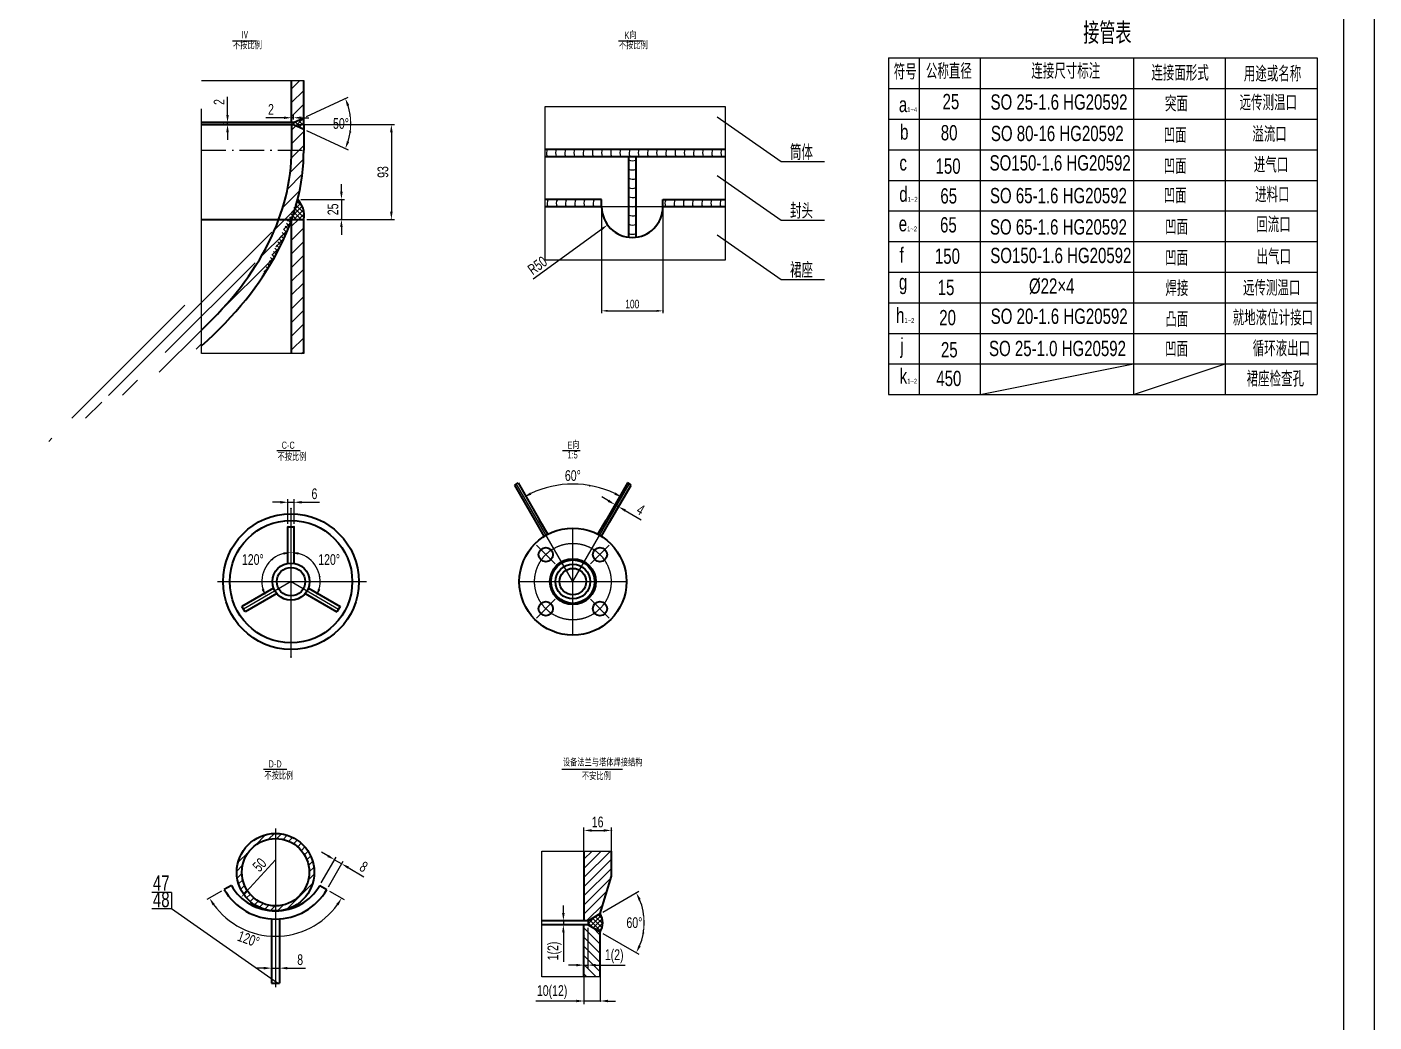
# Model space of a CAD drawing. Header units: millimetres. Extents: x 3739 to 16354, y -2005 to 15830.
# Drawn here: x 9755 to 16354, y 1946 to 6823 of the extents above; entities that cross this region are included whole.
import ezdxf

# ---------------------------------------------------------------- set-up
doc = ezdxf.new("R2010")
doc.units = ezdxf.units.MM
doc.header["$LTSCALE"] = 10
doc.linetypes.add('ACAD_ISO02W100', pattern=[11, 8, -3])
doc.linetypes.add('ACAD_ISO10W100', pattern=[18.7, 12, -3, 0.7, -3])
for name, color, linetype, lineweight in [('中心线', 1, 'ACAD_ISO10W100', 18), ('中粗线', 4, 'Continuous', 35), ('剖面线', 5, 'Continuous', 15), ('实线层', 2, 'Continuous', 35), ('标注', 7, 'Continuous', 18), ('细实线', 7, 'Continuous', 18), ('虚线', 6, 'ACAD_ISO02W100', 18)]:
    doc.layers.add(name, color=color, linetype=linetype, lineweight=lineweight)
doc.styles.add('HGCAD', font='HGCAD.SHX', dxfattribs={"width": 0.75, "bigfont": 'HZTXT.SHX'})
doc.dimstyles.new('HGCAD$0', dxfattribs={"dimtxt": 3.5, "dimasz": 2.5, "dimexe": 1, "dimexo": 1, "dimgap": 1, "dimtad": 1, "dimdec": 1, "dimdsep": 46, "dimtxsty": 'HGCAD', "dimcen": 0, "dimclrd": 130, "dimclre": 130, "dimclrt": 3, "dimadec": 1, "dimazin": 0, "dimtfac": 0.714286, "dimtmove": 0, "dimatfit": 1, "dimfxl": 0, "dimtzin": 0, "dimlwd": -1, "dimlwe": -1, "dimarcsym": 0})
doc.dimstyles.new('HGCAD$2', dxfattribs={"dimtxt": 3.5, "dimasz": 2.5, "dimexe": 1, "dimexo": 1, "dimgap": 1, "dimtad": 2, "dimtih": 1, "dimdec": 1, "dimdsep": 46, "dimtxsty": 'HGCAD', "dimcen": 0, "dimclrd": 130, "dimclre": 130, "dimclrt": 3, "dimadec": 0, "dimazin": 0, "dimtfac": 0.714286, "dimtmove": 0, "dimatfit": 1, "dimfxl": 0, "dimtzin": 0, "dimlwd": -1, "dimlwe": -1, "dimarcsym": 0})
doc.dimstyles.new('HGCAD$4', dxfattribs={"dimscale": 1.2, "dimtxt": 3.5, "dimasz": 2.5, "dimexe": 1, "dimexo": 1, "dimgap": 1, "dimtad": 1, "dimtoh": 1, "dimdec": 0, "dimdsep": 46, "dimtxsty": 'HGCAD', "dimcen": 0, "dimadec": 0, "dimazin": 0, "dimtfac": 1, "dimtofl": 0, "dimtmove": 0, "dimatfit": 0, "dimfxl": 0, "dimtolj": 1, "dimtzin": 0, "dimarcsym": 0})
pattern_1 = [(45, (3738.5, -2004.868), (-11.22532, 11.22532), []), (135, (3738.5, -2004.868), (-11.22532, -11.22532), [])]

# ---------------------------------------------------------------- blocks, each defined once
blk = doc.blocks.new('HGCAD#HGTFTK~A0Z~HGCAD图框')
at = {"layer": '细实线', "color": 7}
blk.add_lwpolyline([(10, -10), (-831, -10), (-831, 1179), (10, 1179)], close=True, dxfattribs=at)
at = {"layer": '细实线', "color": 2}
blk.add_lwpolyline([(0, 0), (-806, 0), (-806, 1169), (0, 1169)], close=True, dxfattribs=at)
blk = doc.blocks.new('*D28')
at = {"color": 0, "ltscale": 15}
for p in [(10717, 6354.7), (10717, 6344.7), (10737.3, 6354.7)]:
    blk.add_point(p, dxfattribs=at)
at = {"layer": '标注', "color": 130, "ltscale": 15}
for p, q in [((10737.3, 6392.2), (10737.3, 6480.9)), ((10732, 6354.7), (10752.3, 6354.7)), ((10732, 6344.7), (10752.3, 6344.7)), ((10737.3, 6344.7), (10737.3, 6354.7)), ((10737.3, 6307.2), (10737.3, 6269.7))]:
    blk.add_line(p, q, dxfattribs=at)
for points in [[(10731, 6392.2), (10743.5, 6392.2), (10737.3, 6354.7)], [(10731, 6307.2), (10743.5, 6307.2), (10737.3, 6344.7)]]:
    blk.add_solid(points, dxfattribs=at)
at = {"layer": '标注', "color": 3, "ltscale": 15, "insert": (10696, 6455.3), "char_height": 52.5, "attachment_point": 5, "rotation": 90, "style": 'HGCAD', "bg_fill": 3, "box_fill_scale": 1.1, "bg_fill_color": 256, "bg_fill_true_color": 13158600, "bg_fill_transparency": 592}
blk.add_mtext('2', dxfattribs=at)
blk = doc.blocks.new('*D29')
at = {"color": 0, "ltscale": 15}
for p in [(11050.7, 6378.2), (11050.7, 6354.7), (11060.7, 6354.7)]:
    blk.add_point(p, dxfattribs=at)
at = {"layer": '标注', "color": 130, "ltscale": 15}
for p, q in [((11013.2, 6378.2), (10924.5, 6378.2)), ((11050.7, 6369.7), (11050.7, 6393.2)), ((11060.7, 6378.2), (11050.7, 6378.2)), ((11060.7, 6369.7), (11060.7, 6393.2)), ((11098.2, 6378.2), (11135.7, 6378.2))]:
    blk.add_line(p, q, dxfattribs=at)
for points in [[(11013.2, 6384.4), (11013.2, 6371.9), (11050.7, 6378.2)], [(11098.2, 6384.4), (11098.2, 6371.9), (11060.7, 6378.2)]]:
    blk.add_solid(points, dxfattribs=at)
at = {"layer": '标注', "color": 3, "ltscale": 15, "insert": (10950.1, 6419.4), "char_height": 52.5, "attachment_point": 5, "style": 'HGCAD', "bg_fill": 3, "box_fill_scale": 1.1, "bg_fill_color": 256, "bg_fill_true_color": 13158600, "bg_fill_transparency": 942}
blk.add_mtext('2', dxfattribs=at)
blk = doc.blocks.new('*D30')
at = {"color": 0, "ltscale": 15}
for p in [(11060.7, 6354.7), (11060.7, 6344.7), (11110.7, 6378), (11110.7, 6321.4)]:
    blk.add_point(p, dxfattribs=at)
at = {"layer": '标注', "color": 130, "ltscale": 15}
for p, q in [((11124.3, 6384.4), (11327.7, 6479.2)), ((11124.3, 6315.1), (11327.7, 6220.2))]:
    blk.add_line(p, q, dxfattribs=at)
blk.add_arc((11049.9, 6349.7), 291.4, 342.37786, 17.62214, dxfattribs=at)
for points in [[(11321.9, 6435.7), (11333.5, 6440.2), (11314.1, 6472.9)], [(11333.5, 6259.2), (11321.9, 6263.8), (11314.1, 6226.6)]]:
    blk.add_solid(points, dxfattribs=at)
at = {"layer": '标注', "color": 3, "ltscale": 15, "insert": (11293, 6349.7), "char_height": 52.5, "attachment_point": 5, "style": 'HGCAD', "bg_fill": 3, "box_fill_scale": 1.1, "bg_fill_color": 256, "bg_fill_true_color": 13158600, "bg_fill_transparency": 952}
blk.add_mtext('50°', dxfattribs=at)
at = {"color": 0, "ltscale": 15}
blk.add_point((11338.3, 6307.5), dxfattribs=at)
blk = doc.blocks.new('*D31')
at = {"color": 0, "ltscale": 15}
for p in [(11080.8, 5978.1), (11110.7, 5879.8)]:
    blk.add_point(p, dxfattribs=at)
at = {"layer": '标注', "color": 130, "ltscale": 15}
for p, q in [((11295.2, 6015.6), (11295.2, 6053.1)), ((11095.8, 5978.1), (11310.2, 5978.1)), ((11295.2, 5978.1), (11295.2, 5879.8)), ((11125.7, 5879.8), (11310.2, 5879.8)), ((11295.2, 5842.3), (11295.2, 5804.8))]:
    blk.add_line(p, q, dxfattribs=at)
for points in [[(11288.9, 6015.6), (11301.4, 6015.6), (11295.2, 5978.1)], [(11288.9, 5842.3), (11301.4, 5842.3), (11295.2, 5879.8)]]:
    blk.add_solid(points, dxfattribs=at)
at = {"layer": '标注', "color": 3, "ltscale": 15, "insert": (11253.9, 5929), "char_height": 52.5, "attachment_point": 5, "rotation": 90, "style": 'HGCAD', "bg_fill": 3, "box_fill_scale": 1.1, "bg_fill_color": 256, "bg_fill_true_color": 13158600, "bg_fill_transparency": 962}
blk.add_mtext('25', dxfattribs=at)
at = {"color": 0, "ltscale": 15}
blk.add_point((11295.2, 5879.8), dxfattribs=at)
blk = doc.blocks.new('*D32')
at = {"color": 0, "ltscale": 15}
for p in [(11060.7, 6344.7), (11110.7, 5879.8), (11539.9, 5879.8)]:
    blk.add_point(p, dxfattribs=at)
at = {"layer": '标注', "color": 130, "ltscale": 15}
for p, q in [((11075.7, 6344.7), (11554.9, 6344.7)), ((11539.9, 6307.2), (11539.9, 5917.3)), ((11125.7, 5879.8), (11554.9, 5879.8))]:
    blk.add_line(p, q, dxfattribs=at)
for points in [[(11533.6, 6307.2), (11546.1, 6307.2), (11539.9, 6344.7)], [(11533.6, 5917.3), (11546.1, 5917.3), (11539.9, 5879.8)]]:
    blk.add_solid(points, dxfattribs=at)
at = {"layer": '标注', "color": 3, "ltscale": 15, "insert": (11498.6, 6112.3), "char_height": 52.5, "attachment_point": 5, "rotation": 90, "style": 'HGCAD', "bg_fill": 3, "box_fill_scale": 1.1, "bg_fill_color": 256, "bg_fill_true_color": 13158600, "bg_fill_transparency": 982}
blk.add_mtext('93', dxfattribs=at)
blk = doc.blocks.new('*D36')
at = {"color": 0, "ltscale": 15}
for p in [(12569.9, 5941.5), (12869.9, 5941.5), (12869.9, 5431.6)]:
    blk.add_point(p, dxfattribs=at)
at = {"layer": '标注', "color": 130, "ltscale": 15}
for p, q in [((12569.9, 5929.5), (12569.9, 5419.6)), ((12869.9, 5929.5), (12869.9, 5419.6)), ((12599.9, 5431.6), (12839.9, 5431.6))]:
    blk.add_line(p, q, dxfattribs=at)
for points in [[(12599.9, 5436.6), (12599.9, 5426.6), (12569.9, 5431.6)], [(12839.9, 5436.6), (12839.9, 5426.6), (12869.9, 5431.6)]]:
    blk.add_solid(points, dxfattribs=at)
at = {"layer": '标注', "color": 3, "ltscale": 15, "insert": (12719.9, 5464.6), "char_height": 42, "attachment_point": 5, "style": 'HGCAD', "bg_fill": 3, "box_fill_scale": 1.1, "bg_fill_color": 256, "bg_fill_true_color": 13158600, "bg_fill_transparency": 1302}
blk.add_mtext('100', dxfattribs=at)
blk = doc.blocks.new('*D37')
at = {"color": 0, "ltscale": 15}
for p in [(12652.6, 4471.8), (12591.6, 4406.1), (12608.9, 4396.1)]:
    blk.add_point(p, dxfattribs=at)
at = {"layer": '标注', "color": 130, "ltscale": 15}
for p, q in [((12602.8, 4500.5), (12570.3, 4519.3)), ((12599.1, 4419.1), (12642.8, 4494.8)), ((12616.4, 4409.1), (12660.1, 4484.8)), ((12635.3, 4481.8), (12652.6, 4471.8)), ((12685.1, 4453), (12763.2, 4407.9))]:
    blk.add_line(p, q, dxfattribs=at)
for points in [[(12605.9, 4506), (12599.7, 4495.1), (12635.3, 4481.8)], [(12688.2, 4458.5), (12681.9, 4447.6), (12652.6, 4471.8)]]:
    blk.add_solid(points, dxfattribs=at)
at = {"layer": '标注', "color": 3, "ltscale": 15, "insert": (12761, 4456.8), "char_height": 52.5, "attachment_point": 5, "rotation": 330, "style": 'HGCAD', "bg_fill": 3, "box_fill_scale": 1.1, "bg_fill_color": 256, "bg_fill_true_color": 13158600, "bg_fill_transparency": 422}
blk.add_mtext('4', dxfattribs=at)
blk = doc.blocks.new('*D38')
at = {"color": 0, "ltscale": 15}
for p in [(12152.6, 4582.9), (12511.9, 4575.5), (12705.2, 4582.9), (12428.9, 4104.3), (12428.9, 4104.3)]:
    blk.add_point(p, dxfattribs=at)
at = {"layer": '标注', "color": 130, "ltscale": 15}
blk.add_arc((12428.9, 4104.3), 478.4, 64.49236, 115.50764, dxfattribs=at)
for points in [[(12225.8, 4530.6), (12220, 4541.6), (12189.7, 4518.6)], [(12637.8, 4541.6), (12632, 4530.6), (12668.1, 4518.6)]]:
    blk.add_solid(points, dxfattribs=at)
at = {"layer": '标注', "color": 3, "ltscale": 15, "insert": (12428.9, 4624), "char_height": 52.5, "attachment_point": 5, "style": 'HGCAD', "bg_fill": 3, "box_fill_scale": 1.1, "bg_fill_color": 256, "bg_fill_true_color": 13158600, "bg_fill_transparency": 1662}
blk.add_mtext('60°', dxfattribs=at)
blk = doc.blocks.new('*D39')
at = {"color": 0, "ltscale": 15}
for p in [(12617.6, 2884.9), (12483, 2741.6), (12617.6, 2741.6)]:
    blk.add_point(p, dxfattribs=at)
at = {"layer": '标注', "color": 130, "ltscale": 15}
for p, q in [((12483, 2756.6), (12483, 2899.9)), ((12520.5, 2884.9), (12580.1, 2884.9)), ((12617.6, 2756.6), (12617.6, 2899.9))]:
    blk.add_line(p, q, dxfattribs=at)
for points in [[(12520.5, 2891.1), (12520.5, 2878.6), (12483, 2884.9)], [(12580.1, 2891.1), (12580.1, 2878.6), (12617.6, 2884.9)]]:
    blk.add_solid(points, dxfattribs=at)
at = {"layer": '标注', "color": 3, "ltscale": 15, "insert": (12550.3, 2926.1), "char_height": 52.5, "attachment_point": 5, "style": 'HGCAD', "bg_fill": 3, "box_fill_scale": 1.1, "bg_fill_color": 256, "bg_fill_true_color": 13158600, "bg_fill_transparency": 612}
blk.add_mtext('16', dxfattribs=at)
blk = doc.blocks.new('*D40')
at = {"color": 0, "ltscale": 15}
for p in [(12483, 2367.2), (12483, 2048.8), (12563, 2048.8)]:
    blk.add_point(p, dxfattribs=at)
at = {"layer": '标注', "color": 130, "ltscale": 15}
for p, q in [((12483, 2352.2), (12483, 2033.8)), ((12445.5, 2048.8), (12246.7, 2048.8)), ((12563, 2048.8), (12483, 2048.8)), ((12600.5, 2048.8), (12638, 2048.8))]:
    blk.add_line(p, q, dxfattribs=at)
for points in [[(12445.5, 2055.1), (12445.5, 2042.6), (12483, 2048.8)], [(12600.5, 2055.1), (12600.5, 2042.6), (12563, 2048.8)]]:
    blk.add_solid(points, dxfattribs=at)
at = {"layer": '标注', "color": 3, "ltscale": 15, "insert": (12327.3, 2092.1), "char_height": 52.5, "attachment_point": 5, "style": 'HGCAD', "bg_fill": 3, "box_fill_scale": 1.1, "bg_fill_color": 256, "bg_fill_true_color": 13158600, "bg_fill_transparency": 1367}
blk.add_mtext('10(12)', dxfattribs=at)
blk = doc.blocks.new('*D41')
at = {"color": 0, "ltscale": 15}
for p in [(12370.7, 2442.5), (12370.7, 2422.5), (12382.4, 2422.5)]:
    blk.add_point(p, dxfattribs=at)
at = {"layer": '标注', "color": 130, "ltscale": 15}
for p, q in [((12382.4, 2480), (12382.4, 2517.5)), ((12382.4, 2442.5), (12382.4, 2422.5)), ((12385.7, 2442.5), (12397.4, 2442.5)), ((12382.4, 2385), (12382.4, 2240.6)), ((12385.7, 2422.5), (12397.4, 2422.5))]:
    blk.add_line(p, q, dxfattribs=at)
for points in [[(12376.1, 2480), (12388.6, 2480), (12382.4, 2442.5)], [(12376.1, 2385), (12388.6, 2385), (12382.4, 2422.5)]]:
    blk.add_solid(points, dxfattribs=at)
at = {"layer": '标注', "color": 3, "ltscale": 15, "insert": (12339.1, 2294), "char_height": 52.5, "attachment_point": 5, "rotation": 90, "style": 'HGCAD', "bg_fill": 3, "box_fill_scale": 1.1, "bg_fill_color": 256, "bg_fill_true_color": 13158600, "bg_fill_transparency": 1077}
blk.add_mtext('1(2)', dxfattribs=at)
blk = doc.blocks.new('*D42')
at = {"color": 0, "ltscale": 15}
for p in [(12483, 2422.5), (12503, 2422.5), (12503, 2224.7)]:
    blk.add_point(p, dxfattribs=at)
at = {"layer": '标注', "color": 130, "ltscale": 15}
for p, q in [((12483, 2407.5), (12483, 2209.7)), ((12503, 2407.5), (12503, 2209.7)), ((12445.5, 2224.7), (12408, 2224.7)), ((12483, 2224.7), (12503, 2224.7)), ((12540.5, 2224.7), (12684.9, 2224.7))]:
    blk.add_line(p, q, dxfattribs=at)
for points in [[(12445.5, 2230.9), (12445.5, 2218.4), (12483, 2224.7)], [(12540.5, 2230.9), (12540.5, 2218.4), (12503, 2224.7)]]:
    blk.add_solid(points, dxfattribs=at)
at = {"layer": '标注', "color": 3, "ltscale": 15, "insert": (12631.4, 2267.9), "char_height": 52.5, "attachment_point": 5, "style": 'HGCAD', "bg_fill": 3, "box_fill_scale": 1.1, "bg_fill_color": 256, "bg_fill_true_color": 13158600, "bg_fill_transparency": 1062}
blk.add_mtext('1(2)', dxfattribs=at)
blk = doc.blocks.new('*D43')
at = {"color": 0, "ltscale": 15}
for p in [(12503, 2442.5), (12563, 2477.1), (12503, 2422.5), (12563, 2387.8)]:
    blk.add_point(p, dxfattribs=at)
at = {"layer": '标注', "color": 130, "ltscale": 15}
for p, q in [((12576, 2484.6), (12752.5, 2586.5)), ((12576, 2380.3), (12752.5, 2278.4))]:
    blk.add_line(p, q, dxfattribs=at)
blk.add_arc((12485.7, 2432.5), 293, 337.3373, 22.6627, dxfattribs=at)
for points in [[(12750.5, 2542.6), (12761.7, 2548.1), (12739.5, 2579)], [(12761.7, 2316.8), (12750.5, 2322.3), (12739.5, 2285.9)]]:
    blk.add_solid(points, dxfattribs=at)
at = {"layer": '标注', "color": 3, "ltscale": 15, "insert": (12730.4, 2432.5), "char_height": 52.5, "attachment_point": 5, "style": 'HGCAD', "bg_fill": 3, "box_fill_scale": 1.1, "bg_fill_color": 256, "bg_fill_true_color": 13158600, "bg_fill_transparency": 1047}
blk.add_mtext('60°', dxfattribs=at)
at = {"color": 0, "ltscale": 15}
blk.add_point((12774.3, 2381.6), dxfattribs=at)
blk = doc.blocks.new('*D44')
at = {"layer": 'Defpoints', "color": 0, "ltscale": 15}
blk.add_point((10803.1, 2556.3), dxfattribs=at)
at = {"layer": '标注', "color": 130, "ltscale": 15}
blk.add_line((10972.5, 2740.2), (10828.5, 2583.9), dxfattribs=at)
blk.add_solid([(10823.9, 2588.1), (10833.1, 2579.7), (10803.1, 2556.3)], dxfattribs=at)
at = {"layer": '标注', "color": 3, "ltscale": 15, "insert": (10894.2, 2716.2), "char_height": 52.5, "attachment_point": 5, "rotation": 47.34591, "style": 'HGCAD', "bg_fill": 3, "box_fill_scale": 1.1, "bg_fill_color": 256, "bg_fill_true_color": 13158600, "bg_fill_transparency": 907}
blk.add_mtext('50', dxfattribs=at)
at = {"layer": 'Defpoints', "color": 0, "ltscale": 15}
blk.add_point((10972.5, 2740.2), dxfattribs=at)
blk = doc.blocks.new('*D45')
at = {"layer": 'Defpoints', "color": 0, "ltscale": 15}
for p in [(11296.4, 2721.3), (11189, 2615.2), (11223.6, 2595.2)]:
    blk.add_point(p, dxfattribs=at)
at = {"layer": '标注', "color": 130, "ltscale": 15}
for p, q in [((11229.3, 2760), (11196.8, 2778.8)), ((11196.5, 2628.2), (11269.3, 2754.3)), ((11231.1, 2608.2), (11303.9, 2734.3)), ((11261.8, 2741.3), (11296.4, 2721.3)), ((11328.9, 2702.5), (11405.7, 2658.2))]:
    blk.add_line(p, q, dxfattribs=at)
for points in [[(11232.4, 2765.5), (11226.2, 2754.6), (11261.8, 2741.3)], [(11332, 2708), (11325.8, 2697.1), (11296.4, 2721.3)]]:
    blk.add_solid(points, dxfattribs=at)
at = {"layer": '标注', "color": 3, "ltscale": 15, "insert": (11404.2, 2706.7), "char_height": 52.5, "attachment_point": 5, "rotation": 330, "style": 'HGCAD', "bg_fill": 3, "box_fill_scale": 1.1, "bg_fill_color": 256, "bg_fill_true_color": 13158600, "bg_fill_transparency": 877}
blk.add_mtext('8', dxfattribs=at)
blk = doc.blocks.new('*D46')
at = {"layer": 'Defpoints', "color": 0, "ltscale": 15}
for p in [(10952.5, 2207.7), (10992.5, 2209.9), (10992.5, 2207.7)]:
    blk.add_point(p, dxfattribs=at)
at = {"layer": '标注', "color": 130, "ltscale": 15}
for p, q in [((10915, 2209.9), (10877.5, 2209.9)), ((10952.5, 2222.7), (10952.5, 2224.9)), ((10952.5, 2209.9), (10992.5, 2209.9)), ((10992.5, 2222.7), (10992.5, 2224.9)), ((11030, 2209.9), (11118.7, 2209.9))]:
    blk.add_line(p, q, dxfattribs=at)
for points in [[(10915, 2216.1), (10915, 2203.6), (10952.5, 2209.9)], [(11030, 2216.1), (11030, 2203.6), (10992.5, 2209.9)]]:
    blk.add_solid(points, dxfattribs=at)
at = {"layer": '标注', "color": 3, "ltscale": 15, "insert": (11093.1, 2251.1), "char_height": 52.5, "attachment_point": 5, "style": 'HGCAD', "bg_fill": 3, "box_fill_scale": 1.1, "bg_fill_color": 256, "bg_fill_true_color": 13158600, "bg_fill_transparency": 897}
blk.add_mtext('8', dxfattribs=at)
blk = doc.blocks.new('*D47')
at = {"color": 0, "ltscale": 15}
for p in [(11048.2, 4461.4), (10956.3, 4213.8), (11048.2, 4104.3), (10815.4, 3969.9), (11048.2, 3734.7)]:
    blk.add_point(p, dxfattribs=at)
at = {"layer": '标注', "color": 130, "ltscale": 15}
blk.add_arc((11048.2, 4104.3), 143, 105.07322, 194.92678, dxfattribs=at)
for points in [[(11010.2, 4248.6), (11011.8, 4236.2), (11048.2, 4247.3)], [(10915.8, 4069.9), (10904.3, 4065.1), (10924.4, 4032.9)]]:
    blk.add_solid(points, dxfattribs=at)
at = {"layer": '标注', "color": 3, "ltscale": 15, "insert": (10861.2, 4212.3), "char_height": 52.5, "attachment_point": 5, "style": 'HGCAD', "bg_fill": 3, "box_fill_scale": 1.1, "bg_fill_color": 256, "bg_fill_true_color": 13158600, "bg_fill_transparency": 1182}
blk.add_mtext('120°', dxfattribs=at)
blk = doc.blocks.new('*D48')
at = {"color": 0, "ltscale": 15}
for p in [(11048.2, 4461.4), (11048.2, 4104.3), (11189, 4129.2), (11281, 3969.9), (11048.2, 3734.7)]:
    blk.add_point(p, dxfattribs=at)
at = {"layer": '标注', "color": 130, "ltscale": 15}
blk.add_arc((11048.2, 4104.3), 143, 345.07322, 74.92678, dxfattribs=at)
for points in [[(11084.5, 4236.2), (11086.2, 4248.6), (11048.2, 4247.3)], [(11192.1, 4065.1), (11180.5, 4069.9), (11172, 4032.9)]]:
    blk.add_solid(points, dxfattribs=at)
at = {"layer": '标注', "color": 3, "ltscale": 15, "insert": (11235.2, 4212.3), "char_height": 52.5, "attachment_point": 5, "style": 'HGCAD', "bg_fill": 3, "box_fill_scale": 1.1, "bg_fill_color": 256, "bg_fill_true_color": 13158600, "bg_fill_transparency": 1207}
blk.add_mtext('120°', dxfattribs=at)
blk = doc.blocks.new('*D49')
at = {"color": 0, "ltscale": 15}
for p in [(11063.2, 4493.4), (11033.2, 4373.1), (11063.2, 4373.1)]:
    blk.add_point(p, dxfattribs=at)
at = {"layer": '标注', "color": 130, "ltscale": 15}
for p, q in [((10995.7, 4493.4), (10958.2, 4493.4)), ((11033.2, 4388.1), (11033.2, 4508.4)), ((11033.2, 4493.4), (11063.2, 4493.4)), ((11063.2, 4388.1), (11063.2, 4508.4)), ((11100.7, 4493.4), (11187.9, 4493.4))]:
    blk.add_line(p, q, dxfattribs=at)
for points in [[(10995.7, 4499.6), (10995.7, 4487.1), (11033.2, 4493.4)], [(11100.7, 4499.6), (11100.7, 4487.1), (11063.2, 4493.4)]]:
    blk.add_solid(points, dxfattribs=at)
at = {"layer": '标注', "color": 3, "ltscale": 15, "insert": (11163, 4534.6), "char_height": 52.5, "attachment_point": 5, "style": 'HGCAD', "bg_fill": 3, "box_fill_scale": 1.1, "bg_fill_color": 256, "bg_fill_true_color": 13158600, "bg_fill_transparency": 1237}
blk.add_mtext('6', dxfattribs=at)

msp = doc.modelspace()

# ---------------------------------------------------------------- hatches: boundary and pattern name
at = {"layer": '剖面线', "ltscale": 15}
h = msp.add_hatch(dxfattribs=at)
h.set_pattern_fill('ANSI31', color=256, scale=15, style=0)
h.set_pattern_definition([(45, (3738.5, -2004.87), (-33.67596, 33.67596), [])])
h.paths.add_polyline_path([(11110.66, 6560.3), (11050.66, 6560.3), (11050.66, 6354.73), (11060.66, 6354.73), (11110.66, 6378.04)])
h.paths.add_polyline_path([(11110.66, 6321.41), (11060.66, 6344.73), (11050.66, 6344.73), (11050.66, 6219.73), (11110.66, 6219.73)])
edge = h.paths.add_edge_path()
edge.add_ellipse((7300.66, 6219.73), major_axis=(-3810, 0), ratio=0.507874, start_angle=172.82714, end_angle=180)
edge.add_line((11110.66, 6219.73), (11050.66, 6219.73))
edge.add_ellipse((7300.66, 6219.73), major_axis=(-3750, 0), ratio=0.5, start_angle=169.554818, end_angle=180, ccw=False)
edge.add_line((10988.52, 5879.8), (11051.41, 5879.8))
edge.add_ellipse((7300.66, 6219.73), major_axis=(-3810, 0), ratio=0.507874, start_angle=169.882166, end_angle=172.82714)
edge = h.paths.add_edge_path(flags=17)
edge.add_ellipse((7300.66, 6219.73), major_axis=(-3810, 0), ratio=0.507874, start_angle=150.286267, end_angle=169.818252)
edge.add_line((11050.66, 5877.67), (11050.66, 5879.8))
edge.add_line((11050.66, 5879.8), (10988.52, 5879.8))
edge.add_ellipse((7300.66, 6219.73), major_axis=(-3750, 0), ratio=0.5, start_angle=151.934332, end_angle=169.554818, ccw=False)
edge.add_line((10609.69, 5337.57), (10609.69, 5260.61))
edge = h.paths.add_edge_path()
edge.add_line((11110.66, 5879.8), (11051.41, 5879.8))
edge.add_ellipse((7300.66, 6219.73), major_axis=(-3810, 0), ratio=0.507874, start_angle=169.818252, end_angle=169.882166, ccw=False)
edge.add_ellipse((7300.66, 6219.73), major_axis=(-3810, 0), ratio=0.507874, start_angle=150.286267, end_angle=169.818252)
edge.add_line((11050.66, 5877.67), (11050.66, 5221.85))
edge.add_line((11050.66, 5221.85), (11110.66, 5221.85))
edge.add_line((11110.66, 5221.85), (11110.66, 5879.8))
h = msp.add_hatch(dxfattribs=at)
h.set_pattern_fill('ANSI37', color=256, scale=5, style=0)
h.set_pattern_definition(pattern_1)
h.paths.add_polyline_path([(11110.66, 6321.41), (11110.66, 6344.73), (11110.66, 6354.73), (11110.66, 6378.04), (11060.66, 6354.73), (11060.66, 6344.73)])
edge = h.paths.add_edge_path()
edge.add_arc((11001.34, 5900.32), 111.23, 349.366926, 404.375655)
edge.add_ellipse((7300.66, 6219.73), major_axis=(-3810, 0), ratio=0.507874, start_angle=169.882166, end_angle=172.82714, ccw=False)
edge.add_line((11051.41, 5879.8), (11110.66, 5879.8))
h = msp.add_hatch(dxfattribs=at)
h.set_pattern_fill('ANSI31', color=256, scale=8, style=0)
h.set_pattern_definition([(45, (3738.5, -2167.35), (-17.96051, 17.96051), [])])
h.paths.add_polyline_path([(10972.45, 2870.18), (10972.45, 2845.18, -0.4142136), (11137.45, 2680.18, -0.4142136), (10972.45, 2515.18), (10972.45, 2490.18, 0.4142136), (11162.45, 2680.18, 0.4142136)])
h.paths.add_polyline_path([(10972.45, 2870.18, 0.4142136), (10782.45, 2680.18, 0.4142136), (10972.45, 2490.18), (10972.45, 2515.18, -0.4142136), (10807.45, 2680.18, -0.4142136), (10972.45, 2845.18)])
h = msp.add_hatch(dxfattribs=at)
h.set_pattern_fill('ANSI31', color=256, scale=10, style=0)
h.set_pattern_definition([(45, (3738.5, -2004.868), (-22.45064, 22.45064), [])])
h.paths.add_polyline_path([(12617.56, 2660.88), (12617.56, 2783.39), (12483.03, 2783.39), (12483.03, 2442.46), (12503.03, 2442.46), (12563.03, 2477.1)])
h = msp.add_hatch(dxfattribs=at)
h.set_pattern_fill('ANSI37', color=256, scale=5, style=0)
h.set_pattern_definition(pattern_1)
h.paths.add_polyline_path([(12563.03, 2477.1), (12503.03, 2442.46), (12503.03, 2422.46), (12563.03, 2387.82, 0.2694927)])
h = msp.add_hatch(dxfattribs=at)
h.set_pattern_fill('ANSI31', color=256, scale=10, angle=90, style=0)
h.set_pattern_definition([(135, (3738.5, -2004.868), (-22.45064, -22.45064), [])])
h.paths.add_polyline_path([(12563.03, 2387.82), (12503.03, 2422.46), (12483.03, 2422.46), (12483.03, 2167.87), (12563.03, 2167.87)])

# ---------------------------------------------------------------- linework, layer by layer
at = {"layer": '中心线', "color": 1, "linetype": 'ACAD_ISO10W100'}
msp.add_line((10609.69, 6219.73), (11110.66, 6219.73), dxfattribs=at)
at = {"layer": '中心线', "ltscale": 15}
for p, q in [((12869.89, 5941.5), (12569.89, 5941.5)), ((12428.88, 4104.33), (12152.58, 4582.89)), ((12428.88, 4104.33), (12705.17, 4582.89)), ((11048.19, 3734.69), (11048.19, 4461.36)), ((10687.51, 4104.33), (11418.54, 4104.33)), ((11048.19, 4104.33), (10815.4, 3969.93)), ((11048.19, 4104.33), (11280.98, 3969.93)), ((10972.45, 2895.07), (10972.45, 2116.71))]:
    msp.add_line(p, q, dxfattribs=at)
at = {"layer": '中心线', "color": 1, "linetype": 'ACAD_ISO10W100', "ltscale": 15}
for p, q in [((12428.88, 3841.83), (12428.88, 4366.83)), ((12250.33, 4282.87), (12342.26, 4190.95)), ((12607.42, 4282.87), (12515.5, 4190.95)), ((12166.38, 4104.33), (12691.38, 4104.33)), ((12250.33, 3925.78), (12342.26, 4017.71)), ((12607.42, 3925.78), (12515.5, 4017.71))]:
    msp.add_line(p, q, dxfattribs=at)
msp.add_circle((12428.88, 4104.33), 187.5, dxfattribs=at)
at = {"layer": '剖面线', "ltscale": 15}
for centre, radius, start, end in [((12343.43, 6205.06), 44.11, 153.805601, 202.007428), ((12388.43, 6205.06), 44.11, 153.805601, 202.007428), ((12433.43, 6205.06), 44.11, 153.805601, 202.007428), ((12478.43, 6205.06), 44.11, 153.805601, 202.007428), ((12523.43, 6205.06), 44.11, 153.805601, 202.007428), ((12568.43, 6205.06), 44.11, 153.805601, 202.007428), ((12613.43, 6205.06), 44.11, 153.805601, 202.007428), ((12658.43, 6205.06), 44.11, 153.805601, 202.007428), ((12703.43, 6205.06), 44.11, 153.805601, 202.007428), ((12748.43, 6205.06), 44.11, 153.805601, 202.007428), ((12793.43, 6205.06), 44.11, 153.805601, 202.007428), ((12838.43, 6205.06), 44.11, 153.805601, 202.007428), ((12883.43, 6205.06), 44.11, 153.805601, 202.007428), ((12928.43, 6205.06), 44.11, 153.805601, 202.007428), ((12973.43, 6205.06), 44.11, 153.805601, 202.007428), ((13018.43, 6205.06), 44.11, 153.805601, 202.007428), ((13063.43, 6205.06), 44.11, 153.805601, 202.007428), ((13108.43, 6205.06), 44.11, 153.805601, 202.007428), ((13153.43, 6205.06), 44.11, 153.805601, 202.007428), ((13198.43, 6205.06), 44.11, 153.805601, 202.007428), ((12720.63, 6211.72), 44.65, 245.184493, 292.738001), ((12720.63, 6166.72), 44.65, 245.184493, 292.738001), ((12720.63, 6121.72), 44.65, 245.184493, 292.738001), ((12720.63, 6076.72), 44.65, 245.184493, 292.738001), ((12342.73, 5957.72), 39.92, 150.298187, 203.973468), ((12387.73, 5957.72), 39.92, 150.298187, 203.973468), ((12432.73, 5957.72), 39.92, 150.298187, 203.973468), ((12477.73, 5957.72), 39.92, 150.298187, 203.973468), ((12522.73, 5957.72), 39.92, 150.298187, 203.973468), ((12567.73, 5957.72), 39.92, 150.298187, 203.973468), ((12720.63, 6031.72), 44.65, 245.184493, 292.738001), ((12964.95, 5957.72), 39.92, 150.298187, 203.973468), ((13009.95, 5957.72), 39.92, 150.298187, 203.973468), ((13054.95, 5957.72), 39.92, 150.298187, 203.973468), ((13099.95, 5957.72), 39.92, 150.298187, 203.973468), ((13144.95, 5957.72), 39.92, 150.298187, 203.973468), ((13189.95, 5957.72), 39.92, 150.298187, 203.973468)]:
    msp.add_arc(centre, radius, start, end, dxfattribs=at)
at = {"layer": '实线层'}
for p, q in [((11050.66, 6354.73), (11050.66, 6560.3)), ((11110.66, 6354.73), (11110.66, 6560.3)), ((11060.66, 6354.73), (10609.69, 6354.73)), ((10609.69, 6344.73), (11060.66, 6344.73)), ((11050.66, 6344.73), (11050.66, 6219.73)), ((11060.66, 6344.73), (11060.66, 6354.73)), ((11110.66, 6344.73), (11110.66, 6354.73)), ((11110.66, 6344.73), (11110.66, 6219.73)), ((10609.69, 5879.8), (11110.66, 5879.8)), ((11050.66, 5221.85), (11050.66, 5879.8)), ((11110.66, 5221.85), (11110.66, 5879.8)), ((12483.03, 2783.39), (12483.03, 2442.46)), ((12563.03, 2477.1), (12617.73, 2661.46)), ((12503.03, 2442.46), (12277.59, 2442.46)), ((12503.03, 2422.46), (12277.59, 2422.46)), ((12483.03, 2167.87), (12483.03, 2422.46)), ((12563.03, 2167.87), (12563.03, 2387.82))]:
    msp.add_line(p, q, dxfattribs=at)
at = {"layer": '实线层', "ltscale": 15}
for p, q in [((11060.66, 6354.73), (11110.66, 6378.04)), ((11060.66, 6344.73), (11110.66, 6321.41)), ((12293.23, 6224.53), (13174.3, 6224.53)), ((12293.23, 6188.53), (13174.3, 6188.53)), ((12701.89, 6188.53), (12701.89, 5792.59)), ((12737.89, 6188.53), (12737.89, 5792.59)), ((12569.89, 5977.5), (12293.23, 5977.5)), ((12569.89, 5941.5), (12293.23, 5941.5)), ((12569.89, 5941.5), (12569.89, 5977.5)), ((12869.89, 5941.5), (12869.89, 5977.5)), ((12869.89, 5977.5), (13174.3, 5977.5)), ((13174.3, 5941.5), (12869.89, 5941.5)), ((11033.19, 4193.85), (11033.19, 4373.13)), ((11033.19, 4373.13), (11063.19, 4373.13)), ((11063.19, 4193.85), (11063.19, 4373.13)), ((12288.97, 4326.66), (12248.88, 4396.1)), ((12306.29, 4336.66), (12266.2, 4406.1)), ((12306.29, 4336.66), (12277.92, 4385.79)), ((12551.47, 4336.66), (12591.56, 4406.1)), ((12568.79, 4326.66), (12608.88, 4396.1)), ((10963.16, 4072.56), (10807.9, 3982.92)), ((10978.16, 4046.58), (10822.9, 3956.94)), ((11118.22, 4046.58), (11273.48, 3956.94)), ((11133.22, 4072.56), (11288.48, 3982.92)), ((10822.9, 3956.94), (10807.9, 3982.92)), ((11288.48, 3982.92), (11273.48, 3956.94)), ((12617.56, 2660.88), (12617.56, 2783.39)), ((10755.95, 2615.18), (10721.31, 2595.18)), ((11188.96, 2615.18), (11223.6, 2595.18)), ((10952.45, 2450.18), (10952.45, 2136.22)), ((10992.45, 2450.18), (10992.45, 2136.22)), ((12503.03, 2442.46), (12563.03, 2477.1)), ((12503.03, 2442.46), (12503.03, 2422.46)), ((12503.03, 2422.46), (12563.03, 2387.82)), ((10952.45, 2136.22), (10992.45, 2136.22))]:
    msp.add_line(p, q, dxfattribs=at)
for centre, radius in [((11048.19, 4104.33), 332.5), ((11048.19, 4104.33), 300), ((12428.88, 4104.33), 262.5), ((12296.29, 4236.91), 35), ((12561.46, 4236.91), 35), ((11048.19, 4104.33), 90.77), ((11048.19, 4104.33), 69.73), ((11048.19, 4104.33), 69.73), ((12428.88, 4104.33), 112.5), ((12428.88, 4104.33), 106.36), ((12428.88, 4104.33), 85), ((12428.88, 4104.33), 65), ((12296.29, 3971.75), 35), ((12561.46, 3971.75), 35), ((10972.45, 2680.18), 190), ((10972.45, 2680.18), 165)]:
    msp.add_circle(centre, radius, dxfattribs=at)
for centre, radius, start, end in [((11001.34, 5900.32), 111.23, 349.366926, 44.375655), ((12719.89, 5941.5), 150, 180, 0), ((10972.45, 2740.18), 290, 210, 330), ((10972.45, 2740.18), 250, 210, 330), ((12486.22, 2432.46), 88.84, 329.835039, 30.164961)]:
    msp.add_arc(centre, radius, start, end, dxfattribs=at)
at = {"layer": '实线层'}
for major_axis, ratio, start_param in [((-3750, 0), 0.5, 2.6517543), ((-3810, 0), 0.507874, 2.6229902)]:
    msp.add_ellipse((7300.66, 6219.73), major_axis=major_axis, ratio=ratio, start_param=start_param, end_param=3.1415927, dxfattribs=at)
at = {"layer": '标注'}
for p, q in [((10762.4, 6755.39), (10876.73, 6755.39)), ((12652.96, 6755.39), (12767.29, 6755.39)), ((10978.53, 4746.67), (11092.86, 4746.67)), ((12378.12, 4746.67), (12465.12, 4746.83)), ((10914.13, 3184.44), (11028.46, 3184.44))]:
    msp.add_line(p, q, dxfattribs=at)
at = {"layer": '标注', "ltscale": 15}
for p, q in [((13136.44, 6381.97), (13448.9, 6163.17)), ((13448.9, 6163.17), (13662.1, 6163.17)), ((13136.44, 6095.1), (13448.9, 5876.31)), ((13448.9, 5876.31), (13662.1, 5876.31)), ((13136.44, 5804.87), (13448.9, 5586.08)), ((13448.9, 5586.08), (13662.1, 5586.08)), ((12375.4, 3184.44), (12672.36, 3184.44)), ((10462.78, 2581.24), (10367.12, 2581.24)), ((10462.78, 2581.24), (10462.78, 2499.94)), ((10462.78, 2499.94), (10367.12, 2499.94))]:
    msp.add_line(p, q, dxfattribs=at)
at = {"layer": '标注', "color": 130, "ltscale": 15}
for p, q in [((12568.4, 5831.01), (12233.84, 5587)), ((10708.32, 2587.68), (10635.58, 2545.69))]:
    msp.add_line(p, q, dxfattribs=at)
msp.add_arc((10972.45, 2740.18), 373.99, 215.747463, 324.252537, dxfattribs=at)
for points in [[(12564.71, 5836.06), (12572.08, 5825.96), (12598.69, 5853.11)], [(10663.67, 2518.3), (10674.17, 2525.09), (10648.57, 2553.19)], [(11270.73, 2525.09), (11281.23, 2518.3), (11296.34, 2553.19)]]:
    msp.add_solid(points, dxfattribs=at)
at = {"layer": '细实线', "ltscale": 5}
for p, q in [((13974.68, 6671.3), (16074.68, 6671.3)), ((13974.68, 6521.3), (16074.68, 6521.3)), ((13974.68, 6371.3), (16074.68, 6371.3)), ((13974.68, 6221.3), (16074.68, 6221.3)), ((13974.68, 6071.3), (16074.68, 6071.3)), ((13974.68, 5921.3), (16074.68, 5921.3)), ((13974.68, 5771.3), (16074.68, 5771.3)), ((13974.68, 5621.3), (16074.68, 5621.3)), ((13974.68, 5471.3), (16074.68, 5471.3)), ((13974.68, 5321.3), (16074.68, 5321.3)), ((13974.68, 5171.3), (16074.68, 5171.3)), ((13974.68, 5021.3), (16074.68, 5021.3))]:
    msp.add_line(p, q, dxfattribs=at)
at = {"layer": '细实线', "color": 4, "ltscale": 5}
for p, q in [((13974.68, 6671.3), (13974.68, 5021.3)), ((13974.68, 6671.3), (13974.68, 5021.3)), ((14124.68, 6671.3), (14124.68, 5021.3)), ((14424.68, 6671.3), (14424.68, 5021.3)), ((15174.68, 6671.3), (15174.68, 5021.3)), ((15624.68, 6671.3), (15624.68, 5021.3)), ((16074.68, 6671.3), (16074.68, 5021.3))]:
    msp.add_line(p, q, dxfattribs=at)
at = {"layer": '细实线', "ltscale": 15}
for p, q in [((14424.68, 5021.3), (15174.68, 5171.3)), ((15174.68, 5021.3), (15624.68, 5171.3)), ((14296.44, 5096.81), (14296.44, 5114.42)), ((14296.44, 5114.42), (14296.44, 5114.42))]:
    msp.add_line(p, q, dxfattribs=at)
at = {"layer": '虚线', "ltscale": 15}
for points in [[(11110.66, 5221.85), (10609.69, 5221.85), (10609.69, 6560.3), (11110.66, 6560.3)], [(12563.03, 2167.87), (12277.59, 2167.87), (12277.59, 2783.39), (12617.56, 2783.39)]]:
    msp.add_lwpolyline(points, dxfattribs=at)

# ---------------------------------------------------------------- block references
at = {"layer": '中粗线', "ltscale": 15, "xscale": 15, "yscale": 15, "zscale": 15}
msp.add_blockref('HGCAD#HGTFTK~A0Z~HGCAD图框', (16203.5, -1854.87), dxfattribs=at)

# ---------------------------------------------------------------- texts
at = {"layer": '标注', "char_height": 35, "attachment_point": 1, "style": 'HGCAD'}
for s, insert, width in [('Ⅳ', (10804.19, 6799.59), 447.1554), ('K向', (12681.47, 6799.59), 447.1554), ('不按比例', (10763.94, 6749.22), 319.3535), ('不按比例', (12654.5, 6749.22), 319.3535), ('C-C', (11002.4, 4790.61), 447.1554), ('E向', (12401.99, 4790.61), 447.1554), ('不按比例', (10982.06, 4731.74), 319.3535), ('1:5', (12402.41, 4743.17), 319.3535), ('不按比例', (10917.66, 3169.51), 319.3535), ('D-D', (10938, 3228.38), 447.1554)]:
    msp.add_mtext(s, dxfattribs=dict(at, insert=insert, width=width))
at = {"layer": '标注', "ltscale": 15, "attachment_point": 1, "style": 'HGCAD'}
for s, insert, char_height, width in [('筒体', (13492.6, 6245.55), 75, 292.4214), ('封头', (13492.6, 5958.68), 75, 292.4214), ('裙座', (13492.6, 5668.46), 75, 292.4214), ('设备法兰与塔体焊接结构', (12379.98, 3234.29), 35, 1010.5566), ('不安比例', (12473.17, 3166.93), 35, 239.2222), ('47', (10371.59, 2665.02), 75, 172.9075), ('48', (10371.59, 2583.72), 75, 172.9075)]:
    msp.add_mtext(s, dxfattribs=dict(at, insert=insert, char_height=char_height, width=width))
at = {"layer": '细实线', "ltscale": 5, "attachment_point": 1, "style": 'HGCAD'}
for s, insert, char_height, width in [('接管表', (14928.99, 6845.12), 105, 300), ('符号', (14000.49, 6640.53), 75, 150), ('公称直径', (14158.25, 6643.13), 75, 300), ('\\pi35.897;连接尺寸标注', (14638.7, 6644.2), 75, 403.0925), ('连接面形式', (15262.65, 6634.89), 75, 300), ('用途或名称', (15715.69, 6630.4), 75, 300), (' 25', (14219.29, 6495.09), 75, 150), ('SO 25-1.6 HG20592', (14474.84, 6492.73), 75, 749.7187), (' 突面', (15308.65, 6483.77), 75, 150), ('远传测温口', (15694.62, 6489.43), 75, 300), (' a{\\H0.32x;1~4}', (14005.14, 6480.73), 75, 150), (' b', (14011.54, 6345.78), 75, 150), (' 80', (14210.72, 6342.29), 75, 150), ('SO 80-16 HG20592', (14476.65, 6338.7), 75, 749.7187), ('溢流口', (15757.39, 6334.62), 75, 300), (' 凹面', (15302.71, 6329.84), 75, 150), (' c', (14008.26, 6194.45), 75, 150), (' 150', (14184.95, 6178.6), 75, 150), ('SO150-1.6 HG20592', (14470.36, 6194.47), 75, 749.7187), (' 凹面', (15302.71, 6178.09), 75, 150), ('进气口', (15764.61, 6183.99), 75, 300), (' d{\\H0.32x;1~2}', (14007.47, 6041.37), 75, 150), (' 65', (14208.61, 6032.6), 75, 150), ('SO 65-1.6 HG20592', (14472.02, 6034.09), 75, 749.7187), (' 凹面', (15302.71, 6034.23), 75, 150), ('进料口', (15770.86, 6038.13), 75, 300), (' e{\\H0.32x;1~2}', (14004.75, 5896.34), 75, 150), (' 65', (14207.15, 5890.8), 75, 150), ('SO 65-1.6 HG20592', (14472.02, 5880.4), 75, 749.7187), (' 凹面', (15309.71, 5879.56), 75, 150), ('回流口', (15776.51, 5891.5), 75, 300), (' f', (14008.6, 5742), 75, 150), ('SO150-1.6 HG20592', (14473.58, 5740.69), 75, 749.7187), ('出气口', (15778.07, 5734.22), 75, 300), ('150', (14202.21, 5737.18), 75, 150), (' 凹面', (15309.63, 5728.05), 75, 150), (' g', (14005.46, 5610.47), 75, 150), (' 15', (14195.54, 5583.73), 75, 150), ('%%C22×4', (14663.11, 5590.84), 75, 749.7187), (' 焊接', (15310.92, 5579.04), 75, 150), ('远传测温口', (15711.52, 5581.03), 75, 300), (' h{\\H0.32x;1~2}', (13991.59, 5447.24), 75, 150), (' 20', (14203.07, 5435.92), 75, 150), ('SO 20-1.6 HG20592', (14475.59, 5442.7), 75, 749.7187), (' 凸面', (15310.91, 5426.93), 75, 150), ('就地液位计接口', (15661.03, 5434.75), 75, 473.1166), (' j', (14011.98, 5298.14), 75, 150), (' 25', (14211.35, 5278.71), 75, 150), ('SO 25-1.0 HG20592', (14467.37, 5284.77), 75, 749.7187), (' 凹面', (15309.63, 5281.38), 75, 150), ('循环液出口', (15758.95, 5284.18), 75, 300), (' k{\\H0.32x;1~2}', (14009.26, 5149.41), 75, 150), ('450', (14209.28, 5138.06), 75, 150), ('裙座检查孔', (15729.07, 5135.47), 75, 300)]:
    msp.add_mtext(s, dxfattribs=dict(at, insert=insert, char_height=char_height, width=width))

# ---------------------------------------------------------------- next in the draw order: texts
at = {"layer": '标注', "color": 3, "ltscale": 15, "char_height": 52.5, "attachment_point": 5, "style": 'HGCAD', "bg_fill": 3, "box_fill_scale": 1.1, "bg_fill_color": 256, "bg_fill_true_color": 13158600}
for s, insert, rotation, bg_fill_transparency in [('R50', (12255.3, 5653.71), 36.105362, 1162), ('120°', (10840.34, 2352.11), 340, 97)]:
    msp.add_mtext(s, dxfattribs=dict(at, insert=insert, rotation=rotation, bg_fill_transparency=bg_fill_transparency))

# ---------------------------------------------------------------- next in the draw order: dimensions: what is measured, and where the dimension line sits
at = {"layer": '标注', "ltscale": 15}
for base, p1, p2, text, picture, middle in [((10737.27, 6354.73), (10717.03, 6344.73), (10717.03, 6354.73), '2', '*D28', (10696.02, 6455.33)), ((11295.19, 5879.8), (11080.84, 5978.12), (11110.66, 5879.8), '25', '*D31', (11253.94, 5928.96))]:
    dim = msp.add_linear_dim(base=base, p1=p1, p2=p2, angle=90, text=text, dimstyle='HGCAD$0', override={"dimscale": 15}, dxfattribs=at)
    dim.commit()
    dim.dimension.update_dxf_attribs({"geometry": picture, "text_midpoint": middle})
for base, p1, p2, text, override, picture, middle in [((11050.66, 6378.19), (11060.66, 6354.73), (11050.66, 6354.73), '2', {"dimscale": 15}, '*D29', (10950.06, 6419.44)), ((12869.89, 5431.6), (12569.89, 5941.5), (12869.89, 5941.5), '100', {"dimscale": 12, "dimtdec": 1}, '*D36', (12719.89, 5464.6)), ((12617.56, 2884.9), (12483.03, 2741.6), (12617.56, 2741.6), '16', {"dimscale": 15}, '*D39', (12550.29, 2926.15)), ((12483.03, 2048.83), (12563.03, 2048.83), (12483.03, 2367.16), '10(12)', {"dimscale": 15}, '*D40', (12327.35, 2092.1))]:
    dim = msp.add_linear_dim(base=base, p1=p1, p2=p2, text=text, dimstyle='HGCAD$0', override=override, dxfattribs=at)
    dim.commit()
    dim.dimension.update_dxf_attribs({"geometry": picture, "text_midpoint": middle})
for p1, p2, distance, text, picture, middle in [((12591.56, 4406.1), (12608.88, 4396.1), 87.41, '4', '*D37', (12760.99, 4456.84)), ((11188.96, 2615.18), (11223.6, 2595.18), 145.63, '8', '*D45', (11404.16, 2706.72))]:
    dim = msp.add_aligned_dim(p1=p1, p2=p2, distance=distance, text=text, dimstyle='HGCAD$0', override={"dimscale": 15}, dxfattribs=at)
    dim.commit()
    dim.dimension.update_dxf_attribs({"geometry": picture, "text_midpoint": middle})
dim = msp.add_angular_dim_2l(base=(10956.3, 4213.84), line1=((11048.19, 3734.69), (11048.19, 4461.36)), line2=((11048.19, 4104.33), (10815.4, 3969.93)), dimstyle='HGCAD$2', override={"dimscale": 15}, dxfattribs=at)
dim.commit()
dim.dimension.update_dxf_attribs({"geometry": '*D47', "text_midpoint": (10861.2, 4212.29)})
dim = msp.add_radius_dim(center=(10972.45, 2740.18), mpoint=(10803.06, 2556.32), text='50', dimstyle='HGCAD$4', override={"dimscale": 15, "dimtoh": 0, "dimdec": 1, "dimclrd": 130, "dimclre": 130, "dimclrt": 3, "dimadec": 1, "dimtfac": 0.714286, "dimtofl": 1, "dimatfit": 1, "dimtolj": 0, "dimlwd": 65535, "dimlwe": 65535, "dimarcsym": 1}, dxfattribs=at)
dim.commit()
dim.dimension.update_dxf_attribs({"geometry": '*D44', "text_midpoint": (10924.58, 2688.22), "dimtype": 164})

# ---------------------------------------------------------------- next in the draw order: linework, layer by layer
at = {"layer": '剖面线', "ltscale": 15}
for centre, radius, start, end in [((12720.63, 5986.72), 44.65, 245.184493, 292.738001), ((12919.95, 5957.72), 39.92, 150.298187, 203.973468), ((12720.63, 5941.72), 44.65, 245.184493, 292.738001), ((12720.63, 5896.72), 44.65, 245.184493, 292.738001), ((12720.63, 5851.72), 44.65, 245.184493, 292.738001)]:
    msp.add_arc(centre, radius, start, end, dxfattribs=at)
at = {"layer": '标注', "color": 130, "ltscale": 15}
msp.add_line((11236.59, 2587.68), (11309.33, 2545.69), dxfattribs=at)
at = {"layer": '标注', "color": 4, "ltscale": 15}
msp.add_line((12563.03, 2167.87), (12563.03, 2048.83), dxfattribs=at)
at = {"layer": '虚线', "ltscale": 15}
msp.add_lwpolyline([(12293.23, 6433.9), (13174.3, 6433.9), (13174.3, 5680.19), (12293.23, 5680.19)], close=True, dxfattribs=at)

# ---------------------------------------------------------------- next in the draw order: dimensions: what is measured, and where the dimension line sits
at = {"layer": '标注', "ltscale": 15}
for base, line1, line2, picture, middle in [((11338.28, 6307.49), ((11060.66, 6344.73), (11110.66, 6321.41)), ((11060.66, 6354.73), (11110.66, 6378.04)), '*D30', (11293.04, 6349.73)), ((12511.95, 4575.46), ((12428.88, 4104.33), (12705.17, 4582.89)), ((12428.88, 4104.33), (12152.58, 4582.89)), '*D38', (12428.88, 4623.98)), ((11188.98, 4129.15), ((11048.19, 3734.69), (11048.19, 4461.36)), ((11048.19, 4104.33), (11280.98, 3969.93)), '*D48', (11235.18, 4212.29))]:
    dim = msp.add_angular_dim_2l(base=base, line1=line1, line2=line2, dimstyle='HGCAD$2', override={"dimscale": 15}, dxfattribs=at)
    dim.commit()
    dim.dimension.update_dxf_attribs({"geometry": picture, "text_midpoint": middle})
dim = msp.add_linear_dim(base=(12382.35, 2422.46), p1=(12370.7, 2442.46), p2=(12370.7, 2422.46), angle=90, text='1(2)', dimstyle='HGCAD$0', override={"dimscale": 15}, dxfattribs=at)
dim.commit()
dim.dimension.update_dxf_attribs({"geometry": '*D41', "text_midpoint": (12339.08, 2294.04)})
dim = msp.add_linear_dim(base=(10992.45, 2209.88), p1=(10952.45, 2207.69), p2=(10992.45, 2207.69), text='8', dimstyle='HGCAD$0', override={"dimscale": 15}, dxfattribs=at)
dim.commit()
dim.dimension.update_dxf_attribs({"geometry": '*D46', "text_midpoint": (11093.05, 2251.13)})

# ---------------------------------------------------------------- next in the draw order: linework, layer by layer
at = {"layer": '实线层', "ltscale": 15}
for p, q in [((12143.98, 4577.79), (12161.18, 4587.99)), ((12248.88, 4396.1), (12143.98, 4577.79)), ((12161.18, 4587.99), (12266.2, 4406.1)), ((12696.57, 4587.99), (12591.56, 4406.1)), ((12608.88, 4396.1), (12713.78, 4577.79)), ((12713.78, 4577.79), (12696.57, 4587.99))]:
    msp.add_line(p, q, dxfattribs=at)
at = {"layer": '标注', "ltscale": 15}
msp.add_line((10981.96, 2136.22), (10462.78, 2499.94), dxfattribs=at)

# ---------------------------------------------------------------- next in the draw order: dimensions: what is measured, and where the dimension line sits
dim = msp.add_linear_dim(base=(11539.86, 5879.8), p1=(11060.66, 6344.73), p2=(11110.66, 5879.8), angle=90, text='93', dimstyle='HGCAD$0', override={"dimscale": 15, "dimtxsty": 'HGCAD'}, dxfattribs=at)
dim.commit()
dim.dimension.update_dxf_attribs({"geometry": '*D32', "text_midpoint": (11498.61, 6112.26)})
for base, p1, p2, text, picture, middle in [((11063.19, 4493.38), (11033.19, 4373.13), (11063.19, 4373.13), '6', '*D49', (11163.04, 4534.63)), ((12503.03, 2224.68), (12483.03, 2422.46), (12503.03, 2422.46), '1(2)', '*D42', (12631.45, 2267.95))]:
    dim = msp.add_linear_dim(base=base, p1=p1, p2=p2, text=text, dimstyle='HGCAD$0', override={"dimscale": 15}, dxfattribs=at)
    dim.commit()
    dim.dimension.update_dxf_attribs({"geometry": picture, "text_midpoint": middle})

# ---------------------------------------------------------------- next in the draw order: dimensions: what is measured, and where the dimension line sits
dim = msp.add_angular_dim_2l(base=(12774.29, 2381.58), line1=((12503.03, 2422.46), (12563.03, 2387.82)), line2=((12503.03, 2442.46), (12563.03, 2477.1)), dimstyle='HGCAD$2', override={"dimscale": 15}, dxfattribs=at)
dim.commit()
dim.dimension.update_dxf_attribs({"geometry": '*D43', "text_midpoint": (12730.42, 2432.46)})

doc.saveas('drawing.dxf')
